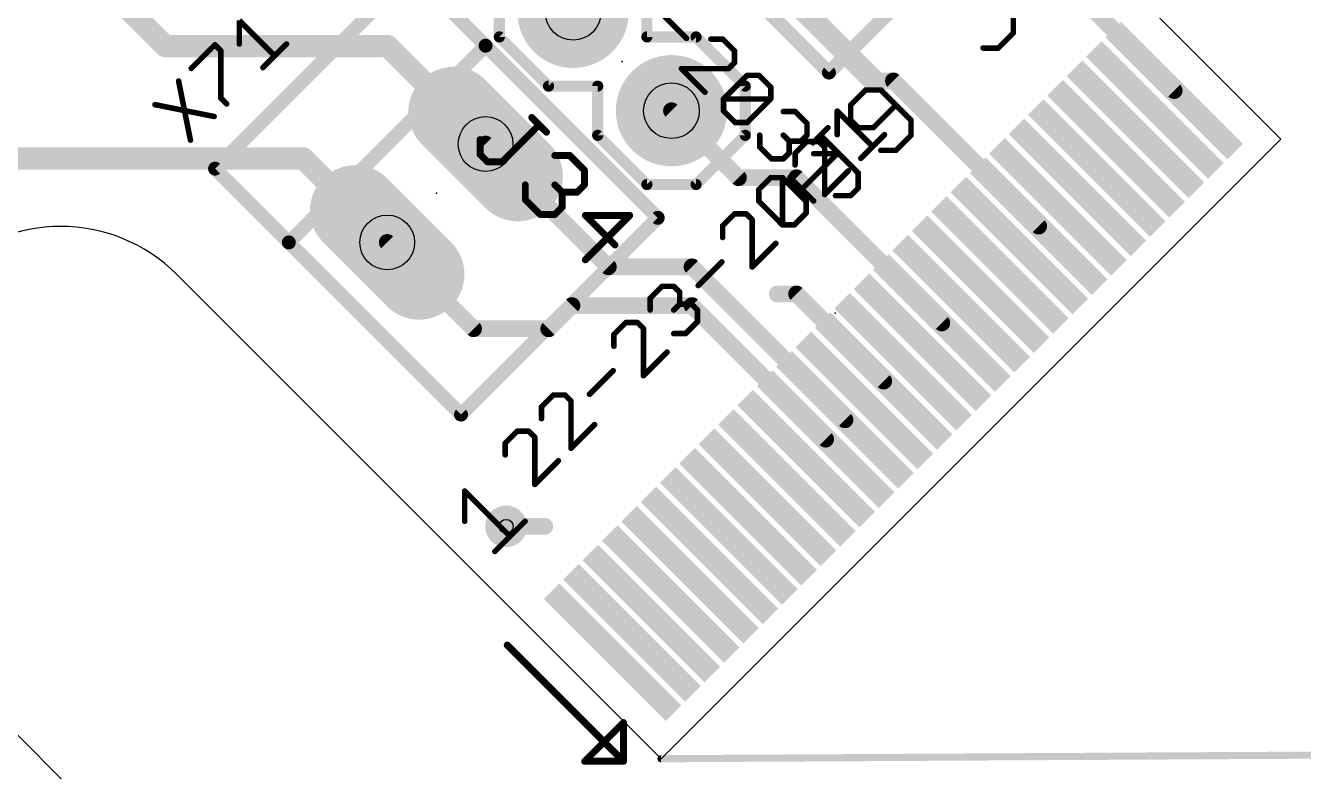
# Model space of a CAD drawing. Extents: x -76 to 580, y -41 to 95.
# Drawn here: x 494.33 to 517.66, y -8.36 to 5.25 of the extents above; entities that cross this region are included whole.
import ezdxf

# ---------------------------------------------------------------- set-up
doc = ezdxf.new("R2010")
doc.units = 0
for name, color, linetype in [('1', 22, 'CONTINUOUS'), ('17', 82, 'CONTINUOUS'), ('18', 82, 'CONTINUOUS'), ('20', 7, 'CONTINUOUS'), ('21', 32, 'CONTINUOUS'), ('23', 7, 'CONTINUOUS'), ('25', 253, 'CONTINUOUS'), ('27', 253, 'CONTINUOUS'), ('29', 253, 'CONTINUOUS'), ('30', 253, 'CONTINUOUS'), ('31', 253, 'CONTINUOUS'), ('44', 253, 'CONTINUOUS'), ('51', 53, 'CONTINUOUS'), ('57', 253, 'CONTINUOUS')]:
    doc.layers.add(name, color=color, linetype=linetype)

# ---------------------------------------------------------------- blocks, each defined once
blk = doc.blocks.new('RECT')
blk.add_solid([(-0.5, -0.5), (0.5, -0.5), (-0.5, 0.5), (0.5, 0.5)])
blk = doc.blocks.new('ROUNDP')
at = {"const_width": 0.5}
blk.add_lwpolyline([(0, -0.25, 1), (0, 0.25, 1), (0, -0.25)], format="xyb", dxfattribs=at)
blk = doc.blocks.new('LONGP100')
at = {"const_width": 1}
blk.add_lwpolyline([(-0.5, 0), (0.5, 0)], dxfattribs=at)
at = {"const_width": 0.5}
for points in [[(-0.5, 0.25, 1), (-0.5, -0.25)], [(0.5, -0.25, 1), (0.5, 0.25)]]:
    blk.add_lwpolyline(points, format="xyb", dxfattribs=at)
blk = doc.blocks.new('ROUNDV')
at = {"const_width": 0.5}
blk.add_lwpolyline([(0, -0.25, 1), (0, 0.25, 1), (0, -0.25)], format="xyb", dxfattribs=at)

msp = doc.modelspace()

# ---------------------------------------------------------------- linework, layer by layer
at = {"layer": '1'}
for points, const_width in [([(509.824, 4.2426), (503.955, 10.1116)], 0.4064), ([(496.8839, 4.879), (492.9948, 8.7681)], 0.4064), ([(515.3041, 4.0659), (513.3595, 6.0104)], 0.3048), ([(500.9427, 4.879), (496.8839, 4.879)], 0.4064), ([(502.7317, 3.0901), (500.9427, 4.879)], 0.4064), ([(510.1775, 4.2426), (509.824, 4.2426)], 0.3048), ([(512.8292, 1.591), (510.1775, 4.2426)], 0.3048), ([(507.3491, 2.4749), (506.1258, 3.6982)], 0.3048), ([(504.9732, 0.8485), (502.7317, 3.0901)], 0.3048), ([(499.4012, 2.8284), (492.0049, 2.8284)], 0.4064), ([(500.9357, 1.294), (499.4012, 2.8284)], 0.4064), ([(508.4098, 2.4749), (507.3491, 2.4749)], 0.3048), ([(511.0614, -0.1768), (508.4098, 2.4749)], 0.3048), ([(502.5125, -0.2828), (500.9357, 1.294)], 0.3048), ([(506.5006, 0.8485), (504.9732, 0.8485)], 0.3048), ([(509.2937, -1.9445), (506.5006, 0.8485)], 0.3048), ([(508.4098, 0.3536), (508.0562, 0.3536)], 0.3048), ([(510.0008, -1.2374), (508.4098, 0.3536)], 0.3048), ([(504.3086, 0.1414), (503.8843, -0.2828)], 0.3048), ([(506.5006, 0.1414), (504.3086, 0.1414)], 0.3048), ([(508.9401, -2.2981), (506.5006, 0.1414)], 0.3048), ([(503.8843, -0.2828), (502.5125, -0.2828)], 0.3048), ([(503.8136, -3.8891), (503.1065, -3.8891)], 0.3048)]:
    msp.add_lwpolyline(points, dxfattribs=dict(at, const_width=const_width))
for points, const_width in [([(496.8839, 4.9806, 1), (496.8839, 4.7774)], 0.2032), ([(496.8121, 4.8072, 1), (496.9558, 4.9509)], 0.2032), ([(501.0146, 4.9509, 1), (500.8709, 4.8072)], 0.2032), ([(500.9427, 4.7774, 1), (500.9427, 4.9806)], 0.2032), ([(509.7521, 4.1708, 1), (509.8958, 4.3145)], 0.2032), ([(509.824, 4.3188, 1), (509.824, 4.1664)], 0.1524), ([(510.2314, 4.2965, 1), (510.1237, 4.1888)], 0.1524), ([(510.1775, 4.1664, 1), (510.1775, 4.3188)], 0.1524), ([(515.2502, 4.012, 1), (515.3579, 4.1197)], 0.1524), ([(506.1797, 3.752, 1), (506.0719, 3.6443)], 0.1524), ([(502.6599, 3.0182, 1), (502.8035, 3.1619)], 0.2032), ([(502.7856, 3.1439, 1), (502.6778, 3.0362)], 0.1524), ([(499.4731, 2.9003, 1), (499.3294, 2.7566)], 0.2032), ([(499.4012, 2.7268, 1), (499.4012, 2.93)], 0.2032), ([(507.3491, 2.5511, 1), (507.3491, 2.3987)], 0.1524), ([(507.2952, 2.421, 1), (507.403, 2.5288)], 0.1524), ([(508.4637, 2.5288, 1), (508.3559, 2.421)], 0.1524), ([(508.4098, 2.3987, 1), (508.4098, 2.5511)], 0.1524), ([(512.7753, 1.5371, 1), (512.8831, 1.6449)], 0.1524), ([(500.8638, 1.2222, 1), (501.0075, 1.3658)], 0.2032), ([(500.9895, 1.3479, 1), (500.8818, 1.2401)], 0.1524), ([(504.9732, 0.9247, 1), (504.9732, 0.7723)], 0.1524), ([(504.9194, 0.7946, 1), (505.0271, 0.9024)], 0.1524), ([(506.5545, 0.9024, 1), (506.4467, 0.7946)], 0.1524), ([(506.5006, 0.7723, 1), (506.5006, 0.9247)], 0.1524), ([(508.0562, 0.4298, 1), (508.0562, 0.2774)], 0.1524), ([(508.4637, 0.4074, 1), (508.3559, 0.2997)], 0.1524), ([(508.4098, 0.2774, 1), (508.4098, 0.4298)], 0.1524), ([(504.3086, 0.2176, 1), (504.3086, 0.0652)], 0.1524), ([(504.3624, 0.0875, 1), (504.2547, 0.1953)], 0.1524), ([(506.5545, 0.1953, 1), (506.4467, 0.0875)], 0.1524), ([(506.5006, 0.0652, 1), (506.5006, 0.2176)], 0.1524), ([(502.5125, -0.2066, 1), (502.5125, -0.359)], 0.1524), ([(502.4586, -0.3367, 1), (502.5664, -0.229)], 0.1524), ([(503.8304, -0.229, 1), (503.9382, -0.3367)], 0.1524), ([(503.8843, -0.359, 1), (503.8843, -0.2066)], 0.1524), ([(511.0075, -0.2307, 1), (511.1153, -0.1229)], 0.1524), ([(509.9469, -1.2913, 1), (510.0546, -1.1836)], 0.1524), ([(509.2398, -1.9984, 1), (509.3475, -1.8907)], 0.1524), ([(508.8862, -2.352, 1), (508.994, -2.2442)], 0.1524), ([(503.1065, -3.8129, 1), (503.1065, -3.9653)], 0.1524), ([(503.8136, -3.9653, 1), (503.8136, -3.8129)], 0.1524)]:
    msp.add_lwpolyline(points, format="xyb", dxfattribs=dict(at, const_width=const_width))
at = {"layer": '20'}
for p, q in [((514.4202, 6.0104), (517.2486, 3.182)), ((517.2486, 3.182), (505.9349, -8.1317)), ((505.9349, -8.1317), (497.0961, 0.7071))]:
    msp.add_line(p, q, dxfattribs=at)
at = {"layer": '20', "const_width": 0.13}
msp.add_lwpolyline([(505.9349, -8.1317), (526.3904, -8.0188)], dxfattribs=at)
at = {"layer": '20', "const_width": 0.065}
msp.add_lwpolyline([(505.9347, -8.0992, 1), (505.9351, -8.1642)], format="xyb", dxfattribs=at)
at = {"layer": '20'}
msp.add_arc((494.9747, -1.4142), 3, 45, 135, dxfattribs=at)
at = {"layer": '21'}
for points, const_width in [([(509.0002, 4.3947), (503.6121, 9.7828)], 0.254), ([(512.1433, 7.5378), (509.0002, 4.3947)], 0.254), ([(497.7926, 2.641), (501.3847, 6.2331)], 0.254), ([(501.3847, 6.2331), (502.7317, 4.8861)], 0.254), ([(512.3667, 5.3933), (512.3667, 5.1177)], 0.1016), ([(512.3667, 5.1177), (512.091, 4.8421)], 0.1016), ([(499.1396, 1.294), (502.7317, 4.8861)], 0.254), ([(502.7317, 4.8861), (505.8748, 1.743)], 0.254), ([(512.091, 4.8421), (511.8154, 4.8421)], 0.1016), ([(499.1396, 1.294), (497.7926, 2.641)], 0.254), ([(505.8748, 1.743), (502.2827, -1.8491)], 0.254), ([(502.2827, -1.8491), (499.1396, 1.294)], 0.254), ([(502.3506, -3.7959), (502.3506, -3.2446)], 0.1016), ([(502.3506, -3.2446), (503.1775, -4.0715)], 0.1016), ([(502.9018, -4.3471), (503.4531, -3.7959)], 0.1016), ([(503.1277, -6.0571), (505.249, -8.1784)], 0.127), ([(505.249, -7.4713), (504.5419, -8.1784)], 0.127), ([(505.249, -8.1784), (505.249, -7.4713)], 0.127), ([(504.5419, -8.1784), (505.249, -8.1784)], 0.127)]:
    msp.add_lwpolyline(points, dxfattribs=dict(at, const_width=const_width))
for points, const_width in [([(512.3413, 5.1177, 1), (512.3921, 5.1177)], 0.0508), ([(512.3846, 5.0997, 1), (512.3487, 5.1356)], 0.0508), ([(502.7766, 4.931, 1), (502.6868, 4.8412)], 0.127), ([(502.7766, 4.8412, 1), (502.6868, 4.931)], 0.127), ([(502.6868, 4.8412, 1), (502.7766, 4.931)], 0.127), ([(511.8154, 4.8675, 1), (511.8154, 4.8167)], 0.0508), ([(512.0731, 4.86, 1), (512.109, 4.8241)], 0.0508), ([(512.091, 4.8167, 1), (512.091, 4.8675)], 0.0508), ([(508.9553, 4.4396, 1), (509.0451, 4.3498)], 0.127), ([(508.9553, 4.3498, 1), (509.0451, 4.4396)], 0.127), ([(497.8375, 2.6859, 1), (497.7477, 2.5961)], 0.127), ([(497.7477, 2.6859, 1), (497.8375, 2.5961)], 0.127), ([(505.9197, 1.6981, 1), (505.8299, 1.7879)], 0.127), ([(505.8299, 1.6981, 1), (505.9197, 1.7879)], 0.127), ([(499.1845, 1.3389, 1), (499.0947, 1.2491)], 0.127), ([(499.0947, 1.3389, 1), (499.1845, 1.2491)], 0.127), ([(499.0947, 1.2491, 1), (499.1845, 1.3389)], 0.127), ([(502.2378, -1.8042, 1), (502.3276, -1.894)], 0.127), ([(502.2378, -1.894, 1), (502.3276, -1.8042)], 0.127), ([(502.376, -3.2446, 1), (502.3252, -3.2446)], 0.0508), ([(502.3685, -3.2267, 1), (502.3326, -3.2626)], 0.0508), ([(502.3252, -3.7959, 1), (502.376, -3.7959)], 0.0508), ([(503.4711, -3.8138, 1), (503.4351, -3.7779)], 0.0508), ([(503.1595, -4.0895, 1), (503.1954, -4.0536)], 0.0508), ([(502.8839, -4.3292, 1), (502.9198, -4.3651)], 0.0508), ([(503.1501, -6.0346, 1), (503.1052, -6.0795)], 0.0635), ([(505.2808, -7.4713, 1), (505.2173, -7.4713)], 0.0635), ([(505.2715, -7.4937, 1), (505.2266, -7.4488)], 0.0635), ([(504.5419, -8.1466, 1), (504.5419, -8.2101)], 0.0635), ([(504.5194, -8.1559, 1), (504.5644, -8.2008)], 0.0635), ([(505.2173, -8.1784, 1), (505.2808, -8.1784)], 0.0635), ([(505.2266, -8.2008, 1), (505.2715, -8.1559)], 0.0635), ([(505.249, -8.2101, 1), (505.249, -8.1466)], 0.0635)]:
    msp.add_lwpolyline(points, format="xyb", dxfattribs=dict(at, const_width=const_width))
at = {"layer": '23'}
for p in [(505.2278, 4.5962), (501.8337, 2.192), (509.1169, 0)]:
    msp.add_point(p, dxfattribs=at)
at = {"layer": '25'}
for points, const_width in [([(498.2352, 4.9163), (498.2352, 5.3478)], 0.1016), ([(498.2352, 5.3478), (498.8823, 4.7006)], 0.1016), ([(497.3579, 4.4705), (497.7894, 4.902)], 0.1016), ([(497.7894, 4.902), (497.8972, 4.7941)], 0.1016), ([(498.6666, 4.4849), (499.098, 4.9163)], 0.1016), ([(497.8972, 4.7941), (497.8972, 3.9313)], 0.1016), ([(497.1278, 4.2404), (497.3436, 3.1619)], 0.1016), ([(497.8972, 3.9313), (498.0051, 3.8234)], 0.1016), ([(509.6726, 4.0774), (509.397, 3.8017)], 0.1016), ([(509.9482, 4.0774), (509.6726, 4.0774)], 0.1016), ([(510.4995, 3.5261), (509.9482, 4.0774)], 0.1016), ([(496.6964, 3.809), (497.775, 3.5933)], 0.1016), ([(509.397, 3.8017), (509.397, 3.5261)], 0.1016), ([(509.8104, 3.3883), (510.2239, 3.8017)], 0.1016), ([(503.0349, 2.7661), (503.709, 3.4402)], 0.127), ([(503.5742, 3.575), (503.8439, 3.3054)], 0.127), ([(509.397, 3.5261), (509.5348, 3.3883)], 0.1016), ([(510.4995, 3.2505), (510.4995, 3.5261)], 0.1016), ([(508.7079, 3.1127), (508.9835, 3.3883)], 0.1016), ([(509.5348, 2.5614), (508.8457, 3.2505)], 0.1016), ([(509.5348, 3.3883), (509.8104, 3.3883)], 0.1016), ([(510.2239, 2.9749), (510.4995, 3.2505)], 0.1016), ([(502.6305, 3.1706), (502.6305, 2.9009)], 0.127), ([(502.6305, 2.9009), (502.7653, 2.7661)], 0.127), ([(502.7653, 2.7661), (503.0349, 2.7661)], 0.127), ([(503.9967, 2.8829), (504.2663, 2.8829)], 0.127), ([(504.2663, 2.8829), (504.5359, 2.6133)], 0.127), ([(509.9482, 2.9749), (510.2239, 2.9749)], 0.1016), ([(504.5359, 2.6133), (504.5359, 2.3437)], 0.127), ([(509.5348, 2.2858), (509.5348, 2.5614)], 0.1016), ([(503.4574, 2.074), (503.4574, 2.3437)], 0.127), ([(504.1315, 2.2089), (503.9967, 2.3437)], 0.127), ([(504.5359, 2.3437), (504.4011, 2.2089)], 0.127), ([(509.397, 2.148), (509.5348, 2.2858)], 0.1016), ([(503.727, 1.8044), (503.4574, 2.074)], 0.127), ([(504.4011, 2.2089), (504.1315, 2.2089)], 0.127), ([(504.1315, 2.2089), (504.1315, 1.9392)], 0.127), ([(509.1213, 2.148), (509.397, 2.148)], 0.1016), ([(503.9967, 1.8044), (503.727, 1.8044)], 0.127), ([(504.1315, 1.9392), (503.9967, 1.8044)], 0.127), ([(504.5539, 0.9775), (505.3628, 1.7864)], 0.127), ([(505.3628, 1.7864), (504.5539, 1.7864)], 0.127), ([(504.5539, 1.7864), (505.0932, 1.2471)], 0.127)]:
    msp.add_lwpolyline(points, dxfattribs=dict(at, const_width=const_width))
for points, const_width in [([(497.8073, 4.9199, 1), (497.7714, 4.884)], 0.0508), ([(497.8073, 4.884, 1), (497.7714, 4.9199)], 0.0508), ([(498.2098, 4.9163, 1), (498.2606, 4.9163)], 0.0508), ([(499.116, 4.8984, 1), (499.08, 4.9343)], 0.0508), ([(497.9226, 4.7941, 1), (497.8718, 4.7941)], 0.0508), ([(497.8792, 4.7761, 1), (497.9152, 4.8121)], 0.0508), ([(498.8643, 4.6827, 1), (498.9002, 4.7186)], 0.0508), ([(497.34, 4.4885, 1), (497.3759, 4.4526)], 0.0508), ([(498.6486, 4.5029, 1), (498.6845, 4.467)], 0.0508), ([(497.1527, 4.2454, 1), (497.1029, 4.2355)], 0.0508), ([(497.9152, 3.9492, 1), (497.8792, 3.9133)], 0.0508), ([(509.6726, 4.1028, 1), (509.6726, 4.052)], 0.0508), ([(509.6906, 4.0594, 1), (509.6546, 4.0953)], 0.0508), ([(509.9662, 4.0953, 1), (509.9303, 4.0594)], 0.0508), ([(509.9482, 4.052, 1), (509.9482, 4.1028)], 0.0508), ([(496.7014, 3.8339, 1), (496.6914, 3.7841)], 0.0508), ([(497.8718, 3.9313, 1), (497.9226, 3.9313)], 0.0508), ([(497.9871, 3.8054, 1), (498.023, 3.8414)], 0.0508), ([(509.4224, 3.8017, 1), (509.3716, 3.8017)], 0.0508), ([(509.379, 3.8197, 1), (509.4149, 3.7838)], 0.0508), ([(510.2418, 3.7838, 1), (510.2059, 3.8197)], 0.0508), ([(497.77, 3.5684, 1), (497.78, 3.6182)], 0.0508), ([(503.5967, 3.5975, 1), (503.5518, 3.5526)], 0.0635), ([(503.7315, 3.4177, 1), (503.6866, 3.4627)], 0.0635), ([(509.4149, 3.5441, 1), (509.379, 3.5082)], 0.0508), ([(509.3716, 3.5261, 1), (509.4224, 3.5261)], 0.0508), ([(510.5249, 3.5261, 1), (510.4741, 3.5261)], 0.0508), ([(510.4815, 3.5082, 1), (510.5174, 3.5441)], 0.0508), ([(503.8214, 3.2829, 1), (503.8663, 3.3278)], 0.0635), ([(508.8637, 3.2685, 1), (508.8277, 3.2325)], 0.0508), ([(509.0015, 3.3703, 1), (508.9656, 3.4063)], 0.0508), ([(509.5348, 3.4137, 1), (509.5348, 3.3629)], 0.0508), ([(509.5168, 3.3703, 1), (509.5527, 3.4063)], 0.0508), ([(509.7924, 3.4063, 1), (509.8284, 3.3703)], 0.0508), ([(509.8104, 3.3629, 1), (509.8104, 3.4137)], 0.0508), ([(510.4741, 3.2505, 1), (510.5249, 3.2505)], 0.0508), ([(510.5174, 3.2325, 1), (510.4815, 3.2684)], 0.0508), ([(497.3186, 3.1569, 1), (497.3685, 3.1669)], 0.0508), ([(502.6622, 3.1706, 1), (502.5987, 3.1706)], 0.0635), ([(508.6899, 3.1306, 1), (508.7258, 3.0947)], 0.0508), ([(502.6529, 2.9234, 1), (502.608, 2.8785)], 0.0635), ([(502.5987, 2.9009, 1), (502.6622, 2.9009)], 0.0635), ([(502.7653, 2.7979, 1), (502.7653, 2.7344)], 0.0635), ([(502.7429, 2.7437, 1), (502.7878, 2.7886)], 0.0635), ([(503.0125, 2.7886, 1), (503.0574, 2.7437)], 0.0635), ([(503.0349, 2.7344, 1), (503.0349, 2.7979)], 0.0635), ([(503.9967, 2.9147, 1), (503.9967, 2.8512)], 0.0635), ([(504.2887, 2.9054, 1), (504.2438, 2.8605)], 0.0635), ([(504.2663, 2.8512, 1), (504.2663, 2.9147)], 0.0635), ([(509.9482, 3.0003, 1), (509.9482, 2.9495)], 0.0508), ([(510.2059, 2.9928, 1), (510.2418, 2.9569)], 0.0508), ([(510.2239, 2.9495, 1), (510.2239, 3.0003)], 0.0508), ([(504.5677, 2.6133, 1), (504.5042, 2.6133)], 0.0635), ([(504.5135, 2.5909, 1), (504.5584, 2.6358)], 0.0635), ([(509.5602, 2.5614, 1), (509.5094, 2.5614)], 0.0508), ([(509.5168, 2.5435, 1), (509.5527, 2.5794)], 0.0508), ([(503.4891, 2.3437, 1), (503.4256, 2.3437)], 0.0635), ([(504.0191, 2.3661, 1), (503.9742, 2.3212)], 0.0635), ([(504.5042, 2.3437, 1), (504.5677, 2.3437)], 0.0635), ([(504.5584, 2.3212, 1), (504.5135, 2.3661)], 0.0635), ([(509.5527, 2.2678, 1), (509.5168, 2.3037)], 0.0508), ([(503.4798, 2.0965, 1), (503.4349, 2.0516)], 0.0635), ([(503.4256, 2.074, 1), (503.4891, 2.074)], 0.0635), ([(504.1632, 2.2089, 1), (504.0997, 2.2089)], 0.0635), ([(504.1315, 2.2406, 1), (504.1315, 2.1771)], 0.0635), ([(504.109, 2.1864, 1), (504.1539, 2.2313)], 0.0635), ([(504.3787, 2.2313, 1), (504.4236, 2.1864)], 0.0635), ([(504.4011, 2.1771, 1), (504.4011, 2.2406)], 0.0635), ([(509.1213, 2.1734, 1), (509.1213, 2.1226)], 0.0508), ([(509.379, 2.1659, 1), (509.4149, 2.13)], 0.0508), ([(509.397, 2.1226, 1), (509.397, 2.1734)], 0.0508), ([(509.5094, 2.2858, 1), (509.5602, 2.2858)], 0.0508), ([(503.727, 1.8361, 1), (503.727, 1.7727)], 0.0635), ([(503.9967, 1.7727, 1), (503.9967, 1.8361)], 0.0635), ([(504.0997, 1.9392, 1), (504.1632, 1.9392)], 0.0635), ([(504.1539, 1.9168, 1), (504.109, 1.9617)], 0.0635), ([(503.7046, 1.7819, 1), (503.7495, 1.8269)], 0.0635), ([(503.9742, 1.8269, 1), (504.0191, 1.7819)], 0.0635), ([(504.5764, 1.8089, 1), (504.5314, 1.764)], 0.0635), ([(504.5539, 1.8182, 1), (504.5539, 1.7547)], 0.0635), ([(505.3853, 1.764, 1), (505.3404, 1.8089)], 0.0635), ([(505.3628, 1.7547, 1), (505.3628, 1.8182)], 0.0635), ([(505.0707, 1.2247, 1), (505.1156, 1.2696)], 0.0635), ([(504.5314, 1, 1), (504.5764, 0.9551)], 0.0635)]:
    msp.add_lwpolyline(points, format="xyb", dxfattribs=dict(at, const_width=const_width))
at = {"layer": '27', "const_width": 0.1016}
for points in [[(505.968, 5.4518), (506.3994, 5.0204)], [(507.0609, 5.006), (506.8452, 5.006)], [(507.2766, 4.7903), (507.0609, 5.006)], [(507.2766, 4.5746), (507.2766, 4.7903)], [(506.7373, 4.0353), (506.3059, 4.4667)], [(506.3059, 4.4667), (507.1688, 4.4667)], [(507.1688, 4.4667), (507.2766, 4.5746)], [(507.0753, 3.913), (507.5067, 4.3445)], [(507.5067, 4.3445), (507.7224, 4.3445)], [(507.7224, 4.3445), (507.9381, 4.1288)], [(507.9381, 4.1288), (507.9381, 3.913)], [(507.0753, 3.6973), (507.0753, 3.913)], [(507.0753, 3.913), (507.9381, 3.913)], [(507.291, 3.4816), (507.0753, 3.6973)], [(507.9381, 3.913), (507.5067, 3.4816)], [(508.1682, 3.683), (508.3839, 3.683)], [(508.3839, 3.683), (508.5996, 3.4672)], [(509.1519, 3.2607), (509.1519, 3.6922)], [(509.1519, 3.6922), (509.799, 3.045)], [(507.5067, 3.4816), (507.291, 3.4816)], [(508.5996, 3.4672), (508.5996, 3.2515)], [(507.7368, 3.0358), (507.7368, 3.2515)], [(508.2761, 3.1437), (508.1682, 3.2515)], [(508.5996, 3.2515), (508.4918, 3.1437)], [(509.5833, 2.8293), (510.0147, 3.2607)], [(507.9525, 2.8201), (507.7368, 3.0358)], [(508.4918, 3.1437), (508.2761, 3.1437)], [(508.2761, 3.1437), (508.2761, 2.928)], [(508.5982, 3.1385), (508.3825, 2.9228)], [(508.814, 3.1385), (508.5982, 3.1385)], [(508.9218, 3.0306), (508.814, 3.1385)], [(508.9218, 2.1678), (508.9218, 3.0306)], [(508.1682, 2.8201), (507.9525, 2.8201)], [(508.2761, 2.928), (508.1682, 2.8201)], [(508.3825, 2.9228), (508.3825, 2.7071)], [(509.1533, 2.9136), (508.5062, 2.2665)], [(508.7219, 2.9136), (509.1533, 2.9136)], [(509.3532, 2.5992), (508.9218, 2.1678)], [(507.721, 2.2613), (507.9367, 2.477)], [(507.9367, 2.477), (508.1524, 2.477)], [(508.1524, 2.477), (508.5839, 2.0456)], [(508.1524, 1.6141), (508.1524, 2.477)], [(508.2904, 2.4822), (508.7219, 2.0507)], [(507.721, 2.0456), (507.721, 2.2613)], [(508.1524, 1.6141), (507.721, 2.0456)], [(508.5839, 1.8299), (508.3682, 1.6141)], [(508.5839, 2.0456), (508.5839, 1.8299)], [(507.2752, 1.8155), (507.0595, 1.5998)], [(507.0595, 1.5998), (507.0595, 1.3841)], [(507.4909, 1.8155), (507.2752, 1.8155)], [(507.5988, 1.7076), (507.4909, 1.8155)], [(507.5988, 0.8448), (507.5988, 1.7076)], [(508.3682, 1.6141), (508.1524, 1.6141)], [(508.0302, 1.2762), (507.5988, 0.8448)], [(506.6137, 0.5068), (507.0451, 0.9383)], [(505.7365, 0.2768), (505.9522, 0.4925)], [(505.9522, 0.4925), (506.1679, 0.4925)], [(506.1679, 0.4925), (506.2758, 0.3846)], [(505.7365, 0.061), (505.7365, 0.2768)], [(506.2758, 0.3846), (506.2758, 0.1689)], [(506.2758, 0.1689), (506.1679, 0.061)], [(506.2758, 0.1689), (506.4915, 0.1689)], [(506.4915, 0.1689), (506.5993, 0.061)], [(506.5993, 0.061), (506.5993, -0.1547)], [(505.2907, -0.169), (505.075, -0.3848)], [(505.5064, -0.169), (505.2907, -0.169)], [(505.6143, -0.2769), (505.5064, -0.169)], [(505.6143, -1.1397), (505.6143, -0.2769)], [(506.5993, -0.1547), (506.3836, -0.3704)], [(505.075, -0.3848), (505.075, -0.6005)], [(506.3836, -0.3704), (506.1679, -0.3704)], [(506.0457, -0.7083), (505.6143, -1.1397)], [(504.6292, -1.4777), (505.0606, -1.0463)], [(503.9677, -1.4921), (503.752, -1.7078)], [(504.1834, -1.4921), (503.9677, -1.4921)], [(504.2912, -1.5999), (504.1834, -1.4921)], [(504.2912, -2.4628), (504.2912, -1.5999)], [(503.752, -1.7078), (503.752, -1.9235)], [(504.7227, -2.0313), (504.2912, -2.4628)], [(503.3062, -2.1536), (503.0905, -2.3693)], [(503.0905, -2.3693), (503.0905, -2.585)], [(503.5219, -2.1536), (503.3062, -2.1536)], [(503.6297, -2.2614), (503.5219, -2.1536)], [(503.6297, -3.1243), (503.6297, -2.2614)], [(504.0611, -2.6929), (503.6297, -3.1243)]]:
    msp.add_lwpolyline(points, dxfattribs=at)
at = {"layer": '27', "const_width": 0.0508}
for points in [[(506.3814, 5.0024, 1), (506.4173, 5.0383)], [(506.8452, 5.0314, 1), (506.8452, 4.9806)], [(507.0789, 5.0239, 1), (507.0429, 4.988)], [(507.0609, 4.9806, 1), (507.0609, 5.0314)], [(507.302, 4.7903, 1), (507.2512, 4.7903)], [(507.2586, 4.7723, 1), (507.2946, 4.8082)], [(506.3239, 4.4847, 1), (506.288, 4.4487)], [(506.3059, 4.4921, 1), (506.3059, 4.4413)], [(507.1508, 4.4847, 1), (507.1867, 4.4487)], [(507.1688, 4.4413, 1), (507.1688, 4.4921)], [(507.2512, 4.5746, 1), (507.302, 4.5746)], [(507.2946, 4.5566, 1), (507.2586, 4.5925)], [(507.5067, 4.3699, 1), (507.5067, 4.3191)], [(507.5247, 4.3265, 1), (507.4887, 4.3624)], [(507.7404, 4.3624, 1), (507.7044, 4.3265)], [(507.7224, 4.3191, 1), (507.7224, 4.3699)], [(506.7194, 4.0173, 1), (506.7553, 4.0532)], [(507.9635, 4.1288, 1), (507.9127, 4.1288)], [(507.9202, 4.1108, 1), (507.9561, 4.1467)], [(507.1007, 3.913, 1), (507.0499, 3.913)], [(507.0753, 3.9384, 1), (507.0753, 3.8876)], [(507.0573, 3.931, 1), (507.0932, 3.8951)], [(507.0932, 3.7153, 1), (507.0573, 3.6794)], [(507.9127, 3.913, 1), (507.9635, 3.913)], [(507.9561, 3.8951, 1), (507.9202, 3.931)], [(507.9381, 3.8876, 1), (507.9381, 3.9384)], [(508.1682, 3.7084, 1), (508.1682, 3.6576)], [(508.4019, 3.7009, 1), (508.366, 3.665)], [(508.3839, 3.6576, 1), (508.3839, 3.7084)], [(509.1773, 3.6922, 1), (509.1265, 3.6922)], [(509.1699, 3.7101, 1), (509.1339, 3.6742)], [(507.0499, 3.6973, 1), (507.1007, 3.6973)], [(507.291, 3.507, 1), (507.291, 3.4562)], [(507.273, 3.4637, 1), (507.3089, 3.4996)], [(507.4887, 3.4996, 1), (507.5247, 3.4637)], [(507.5067, 3.4562, 1), (507.5067, 3.507)], [(508.625, 3.4672, 1), (508.5742, 3.4672)], [(508.5817, 3.4493, 1), (508.6176, 3.4852)], [(507.7622, 3.2515, 1), (507.7114, 3.2515)], [(508.1862, 3.2695, 1), (508.1502, 3.2336)], [(508.5742, 3.2515, 1), (508.625, 3.2515)], [(508.6176, 3.2336, 1), (508.5817, 3.2695)], [(509.1265, 3.2607, 1), (509.1773, 3.2607)], [(510.0327, 3.2428, 1), (509.9968, 3.2787)], [(507.7547, 3.0538, 1), (507.7188, 3.0179)], [(507.7114, 3.0358, 1), (507.7622, 3.0358)], [(508.2761, 3.1691, 1), (508.2761, 3.1183)], [(508.3015, 3.1437, 1), (508.2507, 3.1437)], [(508.2581, 3.1257, 1), (508.294, 3.1616)], [(508.4738, 3.1616, 1), (508.5097, 3.1257)], [(508.4918, 3.1183, 1), (508.4918, 3.1691)], [(508.5982, 3.1639, 1), (508.5982, 3.1131)], [(508.6162, 3.1205, 1), (508.5803, 3.1565)], [(508.8319, 3.1565, 1), (508.796, 3.1205)], [(508.814, 3.1131, 1), (508.814, 3.1639)], [(508.9472, 3.0306, 1), (508.8964, 3.0306)], [(508.9038, 3.0127, 1), (508.9398, 3.0486)], [(509.7811, 3.0271, 1), (509.817, 3.063)], [(507.9525, 2.8455, 1), (507.9525, 2.7947)], [(507.9345, 2.8022, 1), (507.9705, 2.8381)], [(508.1502, 2.8381, 1), (508.1862, 2.8022)], [(508.1682, 2.7947, 1), (508.1682, 2.8455)], [(508.2507, 2.928, 1), (508.3015, 2.928)], [(508.294, 2.91, 1), (508.2581, 2.9459)], [(508.4079, 2.9228, 1), (508.3571, 2.9228)], [(508.3646, 2.9408, 1), (508.4005, 2.9048)], [(508.7219, 2.939, 1), (508.7219, 2.8882)], [(509.1712, 2.8956, 1), (509.1353, 2.9315)], [(509.1533, 2.8882, 1), (509.1533, 2.939)], [(509.5654, 2.8473, 1), (509.6013, 2.8114)], [(508.3571, 2.7071, 1), (508.4079, 2.7071)], [(509.3712, 2.5813, 1), (509.3353, 2.6172)], [(507.9367, 2.5024, 1), (507.9367, 2.4516)], [(507.9547, 2.459, 1), (507.9188, 2.495)], [(508.1704, 2.495, 1), (508.1345, 2.459)], [(508.1778, 2.477, 1), (508.127, 2.477)], [(508.1524, 2.4516, 1), (508.1524, 2.5024)], [(508.3084, 2.5001, 1), (508.2725, 2.4642)], [(507.7464, 2.2613, 1), (507.6956, 2.2613)], [(507.7031, 2.2792, 1), (507.739, 2.2433)], [(508.4882, 2.2844, 1), (508.5241, 2.2485)], [(508.9038, 2.1858, 1), (508.9398, 2.1498)], [(508.8964, 2.1678, 1), (508.9472, 2.1678)], [(507.6956, 2.0456, 1), (507.7464, 2.0456)], [(507.739, 2.0635, 1), (507.7031, 2.0276)], [(508.6093, 2.0456, 1), (508.5585, 2.0456)], [(508.5659, 2.0276, 1), (508.6018, 2.0635)], [(508.6018, 1.8119, 1), (508.5659, 1.8478)], [(508.7039, 2.0328, 1), (508.7398, 2.0687)], [(507.0849, 1.5998, 1), (507.0341, 1.5998)], [(507.0415, 1.6177, 1), (507.0775, 1.5818)], [(507.2752, 1.8409, 1), (507.2752, 1.7901)], [(507.2932, 1.7975, 1), (507.2573, 1.8334)], [(507.5089, 1.8334, 1), (507.473, 1.7975)], [(507.4909, 1.7901, 1), (507.4909, 1.8409)], [(507.6242, 1.7076, 1), (507.5734, 1.7076)], [(507.5808, 1.6897, 1), (507.6167, 1.7256)], [(508.1524, 1.6396, 1), (508.1524, 1.5887)], [(508.127, 1.6141, 1), (508.1778, 1.6141)], [(508.1345, 1.5962, 1), (508.1704, 1.6321)], [(508.3502, 1.6321, 1), (508.3861, 1.5962)], [(508.3682, 1.5887, 1), (508.3682, 1.6396)], [(508.5585, 1.8299, 1), (508.6093, 1.8299)], [(507.0341, 1.3841, 1), (507.0849, 1.3841)], [(508.0482, 1.2582, 1), (508.0122, 1.2942)], [(507.0631, 0.9203, 1), (507.0272, 0.9562)], [(507.5808, 0.8627, 1), (507.6167, 0.8268)], [(507.5734, 0.8448, 1), (507.6242, 0.8448)], [(505.9522, 0.5179, 1), (505.9522, 0.4671)], [(505.9702, 0.4745, 1), (505.9342, 0.5104)], [(506.1859, 0.5104, 1), (506.15, 0.4745)], [(506.1679, 0.4671, 1), (506.1679, 0.5179)], [(506.5958, 0.5248, 1), (506.6317, 0.4889)], [(505.7619, 0.2768, 1), (505.7111, 0.2768)], [(505.7185, 0.2947, 1), (505.7545, 0.2588)], [(506.3012, 0.3846, 1), (506.2504, 0.3846)], [(506.2578, 0.3666, 1), (506.2937, 0.4026)], [(505.7111, 0.061, 1), (505.7619, 0.061)], [(506.15, 0.079, 1), (506.1859, 0.0431)], [(506.2758, 0.1943, 1), (506.2758, 0.1435)], [(506.2504, 0.1689, 1), (506.3012, 0.1689)], [(506.2937, 0.1509, 1), (506.2578, 0.1869)], [(506.5094, 0.1869, 1), (506.4735, 0.1509)], [(506.4915, 0.1435, 1), (506.4915, 0.1943)], [(506.6247, 0.061, 1), (506.5739, 0.061)], [(506.5814, 0.0431, 1), (506.6173, 0.079)], [(505.2907, -0.1436, 1), (505.2907, -0.1944)], [(505.3087, -0.187, 1), (505.2727, -0.1511)], [(505.5244, -0.1511, 1), (505.4884, -0.187)], [(505.5064, -0.1944, 1), (505.5064, -0.1436)], [(505.6397, -0.2769, 1), (505.5889, -0.2769)], [(506.5739, -0.1547, 1), (506.6247, -0.1547)], [(506.6173, -0.1726, 1), (506.5814, -0.1367)], [(505.1004, -0.3848, 1), (505.0496, -0.3848)], [(505.057, -0.3668, 1), (505.0929, -0.4027)], [(505.5963, -0.2949, 1), (505.6322, -0.2589)], [(506.1679, -0.345, 1), (506.1679, -0.3958)], [(506.3657, -0.3524, 1), (506.4016, -0.3883)], [(506.3836, -0.3958, 1), (506.3836, -0.345)], [(505.0496, -0.6005, 1), (505.1004, -0.6005)], [(506.0636, -0.7263, 1), (506.0277, -0.6904)], [(505.0786, -1.0642, 1), (505.0426, -1.0283)], [(505.5963, -1.1218, 1), (505.6322, -1.1577)], [(505.5889, -1.1397, 1), (505.6397, -1.1397)], [(503.9677, -1.4667, 1), (503.9677, -1.5175)], [(503.9856, -1.51, 1), (503.9497, -1.4741)], [(504.2013, -1.4741, 1), (504.1654, -1.51)], [(504.1834, -1.5175, 1), (504.1834, -1.4667)], [(504.3166, -1.5999, 1), (504.2658, -1.5999)], [(504.2733, -1.6179, 1), (504.3092, -1.582)], [(504.6112, -1.4597, 1), (504.6471, -1.4957)], [(503.7774, -1.7078, 1), (503.7266, -1.7078)], [(503.734, -1.6898, 1), (503.7699, -1.7257)], [(503.7266, -1.9235, 1), (503.7774, -1.9235)], [(504.7406, -2.0493, 1), (504.7047, -2.0134)], [(503.0725, -2.3513, 1), (503.1084, -2.3873)], [(503.1159, -2.3693, 1), (503.0651, -2.3693)], [(503.3062, -2.1282, 1), (503.3062, -2.179)], [(503.3241, -2.1715, 1), (503.2882, -2.1356)], [(503.5398, -2.1356, 1), (503.5039, -2.1715)], [(503.5219, -2.179, 1), (503.5219, -2.1282)], [(503.6551, -2.2614, 1), (503.6043, -2.2614)], [(503.6118, -2.2794, 1), (503.6477, -2.2435)], [(503.0651, -2.585, 1), (503.1159, -2.585)], [(504.2658, -2.4628, 1), (504.3166, -2.4628)], [(504.2733, -2.4448, 1), (504.3092, -2.4807)], [(504.0791, -2.7108, 1), (504.0432, -2.6749)], [(503.6043, -3.1243, 1), (503.6551, -3.1243)], [(503.6118, -3.1063, 1), (503.6477, -3.1422)]]:
    msp.add_lwpolyline(points, format="xyb", dxfattribs=at)
at = {"layer": '44'}
for centre, radius in [((504.3298, 5.4942), 0.508), ((506.1258, 3.6982), 0.508), ((502.7317, 3.0901), 0.5), ((500.9357, 1.294), 0.5), ((503.1065, -3.8891), 0.127)]:
    msp.add_circle(centre, radius, dxfattribs=at)
at = {"layer": '51', "const_width": 0.2032}
for points in [[(502.9827, 5.0452), (502.9827, 5.9432)], [(505.6768, 5.9432), (505.6768, 5.0452)], [(503.8808, 4.1472), (502.9827, 5.0452)], [(505.6768, 5.0452), (506.5748, 5.0452)], [(506.5748, 5.0452), (507.4729, 4.1472)], [(504.7788, 4.1472), (503.8808, 4.1472)], [(504.7788, 3.2492), (504.7788, 4.1472)], [(507.4729, 3.2492), (507.4729, 4.1472)], [(505.6768, 2.3511), (504.7788, 3.2492)], [(506.5748, 2.3511), (507.4729, 3.2492)], [(505.6768, 2.3511), (506.5748, 2.3511)]]:
    msp.add_lwpolyline(points, dxfattribs=at)
at = {"layer": '51', "const_width": 0.1016}
for points in [[(503.0186, 5.0811, 1), (502.9468, 5.0093)], [(505.6768, 5.096, 1), (505.6768, 4.9944)], [(506.6108, 5.0811, 1), (506.5389, 5.0093)], [(506.5748, 4.9944, 1), (506.5748, 5.096)], [(502.9319, 5.0452, 1), (503.0335, 5.0452)], [(505.626, 5.0452, 1), (505.7276, 5.0452)], [(503.8808, 4.198, 1), (503.8808, 4.0964)], [(503.8448, 4.1113, 1), (503.9167, 4.1831)], [(504.8296, 4.1472, 1), (504.728, 4.1472)], [(504.7788, 4.0964, 1), (504.7788, 4.198)], [(507.5237, 4.1472, 1), (507.4221, 4.1472)], [(507.4369, 4.1113, 1), (507.5088, 4.1831)], [(504.8147, 3.2851, 1), (504.7429, 3.2132)], [(504.728, 3.2492, 1), (504.8296, 3.2492)], [(507.4221, 3.2492, 1), (507.5237, 3.2492)], [(507.5088, 3.2132, 1), (507.4369, 3.2851)], [(505.6768, 2.4019, 1), (505.6768, 2.3003)], [(505.6409, 2.3152, 1), (505.7127, 2.387)], [(506.5389, 2.387, 1), (506.6108, 2.3152)], [(506.5748, 2.3003, 1), (506.5748, 2.4019)]]:
    msp.add_lwpolyline(points, format="xyb", dxfattribs=at)
at = {"layer": '57'}
msp.add_line((438.1764, 48.3131), (505.5637, -19.0742), dxfattribs=at)

# ---------------------------------------------------------------- block references
at = {"layer": '1', "xscale": 0.25, "yscale": 3, "rotation": 45}
for p in [(515.3041, 4.0659), (514.9505, 3.7123), (514.597, 3.3588), (514.2434, 3.0052), (513.8899, 2.6517), (513.5363, 2.2981), (513.1827, 1.9445), (512.8292, 1.591), (512.4756, 1.2374), (512.1221, 0.8839), (511.7685, 0.5303), (511.415, 0.1768), (511.0614, -0.1768), (510.7079, -0.5303), (510.3543, -0.8839), (510.0008, -1.2374), (509.6472, -1.591), (509.2937, -1.9445), (508.9401, -2.2981), (508.5866, -2.6517), (508.233, -3.0052), (507.8794, -3.3588), (507.5259, -3.7123), (507.1723, -4.0659), (506.8188, -4.4194), (506.4652, -4.773), (506.1117, -5.1265), (505.7581, -5.4801), (505.4046, -5.8336), (505.051, -6.1872)]:
    msp.add_blockref('RECT', p, dxfattribs=at)
at = {"layer": '17'}
for name, p, xscale, yscale, rotation in [('ROUNDP', (504.3298, 5.4942), 1.8796, 1.8796, 225), ('ROUNDP', (504.3298, 5.4942), 1.8796, 1.8796, 225), ('ROUNDP', (506.1258, 3.6982), 1.8796, 1.8796, 225), ('ROUNDP', (506.1258, 3.6982), 1.8796, 1.8796, 225), ('LONGP100', (502.7317, 3.0901), 1.5, 1.5, 135), ('LONGP100', (502.7317, 3.0901), 1.5, 1.5, 135), ('LONGP100', (500.9357, 1.294), 1.5, 1.5, 135), ('LONGP100', (500.9357, 1.294), 1.5, 1.5, 135)]:
    msp.add_blockref(name, p, dxfattribs=dict(at, xscale=xscale, yscale=yscale, rotation=rotation))
at = {"layer": '18', "xscale": 0.6096, "yscale": 0.6096}
msp.add_blockref('ROUNDV', (503.1065, -3.8891), dxfattribs=at)
msp.add_blockref('ROUNDV', (503.1065, -3.8891), dxfattribs=at)
at = {"layer": '29'}
for name, p, xscale, yscale, rotation in [('ROUNDP', (504.3298, 5.4942), 2.032, 2.032, 225), ('ROUNDP', (506.1258, 3.6982), 2.032, 2.032, 225), ('RECT', (515.3041, 4.0659), 0.4024, 3.1524, 45), ('RECT', (514.9505, 3.7123), 0.4024, 3.1524, 45), ('LONGP100', (502.7317, 3.0901), 1.6524, 1.6524, 135), ('RECT', (514.597, 3.3588), 0.4024, 3.1524, 45), ('RECT', (514.2434, 3.0052), 0.4024, 3.1524, 45), ('RECT', (513.8899, 2.6517), 0.4024, 3.1524, 45), ('RECT', (513.5363, 2.2981), 0.4024, 3.1524, 45), ('LONGP100', (500.9357, 1.294), 1.6524, 1.6524, 135), ('RECT', (513.1827, 1.9445), 0.4024, 3.1524, 45), ('RECT', (512.8292, 1.591), 0.4024, 3.1524, 45), ('RECT', (512.4756, 1.2374), 0.4024, 3.1524, 45), ('RECT', (512.1221, 0.8839), 0.4024, 3.1524, 45), ('RECT', (511.7685, 0.5303), 0.4024, 3.1524, 45), ('RECT', (511.415, 0.1768), 0.4024, 3.1524, 45), ('RECT', (511.0614, -0.1768), 0.4024, 3.1524, 45), ('RECT', (510.7079, -0.5303), 0.4024, 3.1524, 45), ('RECT', (510.3543, -0.8839), 0.4024, 3.1524, 45), ('RECT', (510.0008, -1.2374), 0.4024, 3.1524, 45), ('RECT', (509.6472, -1.591), 0.4024, 3.1524, 45), ('RECT', (509.2937, -1.9445), 0.4024, 3.1524, 45), ('RECT', (508.9401, -2.2981), 0.4024, 3.1524, 45), ('RECT', (508.5866, -2.6517), 0.4024, 3.1524, 45), ('RECT', (508.233, -3.0052), 0.4024, 3.1524, 45), ('RECT', (507.8794, -3.3588), 0.4024, 3.1524, 45), ('RECT', (507.5259, -3.7123), 0.4024, 3.1524, 45), ('RECT', (507.1723, -4.0659), 0.4024, 3.1524, 45), ('RECT', (506.8188, -4.4194), 0.4024, 3.1524, 45), ('RECT', (506.4652, -4.773), 0.4024, 3.1524, 45), ('RECT', (506.1117, -5.1265), 0.4024, 3.1524, 45), ('RECT', (505.7581, -5.4801), 0.4024, 3.1524, 45), ('RECT', (505.4046, -5.8336), 0.4024, 3.1524, 45), ('RECT', (505.051, -6.1872), 0.4024, 3.1524, 45)]:
    msp.add_blockref(name, p, dxfattribs=dict(at, xscale=xscale, yscale=yscale, rotation=rotation))
at = {"layer": '29', "xscale": 0.762, "yscale": 0.762}
msp.add_blockref('ROUNDV', (503.1065, -3.8891), dxfattribs=at)
at = {"layer": '30'}
for name, p, xscale, yscale, rotation in [('ROUNDP', (504.3298, 5.4942), 2.032, 2.032, 225), ('ROUNDP', (506.1258, 3.6982), 2.032, 2.032, 225), ('LONGP100', (502.7317, 3.0901), 1.6524, 1.6524, 135), ('LONGP100', (500.9357, 1.294), 1.6524, 1.6524, 135)]:
    msp.add_blockref(name, p, dxfattribs=dict(at, xscale=xscale, yscale=yscale, rotation=rotation))
at = {"layer": '30', "xscale": 0.762, "yscale": 0.762}
msp.add_blockref('ROUNDV', (503.1065, -3.8891), dxfattribs=at)
at = {"layer": '31', "xscale": 0.25, "yscale": 3, "rotation": 45}
for p in [(515.3041, 4.0659), (514.9505, 3.7123), (514.597, 3.3588), (514.2434, 3.0052), (513.8899, 2.6517), (513.5363, 2.2981), (513.1827, 1.9445), (512.8292, 1.591), (512.4756, 1.2374), (512.1221, 0.8839), (511.7685, 0.5303), (511.415, 0.1768), (511.0614, -0.1768), (510.7079, -0.5303), (510.3543, -0.8839), (510.0008, -1.2374), (509.6472, -1.591), (509.2937, -1.9445), (508.9401, -2.2981), (508.5866, -2.6517), (508.233, -3.0052), (507.8794, -3.3588), (507.5259, -3.7123), (507.1723, -4.0659), (506.8188, -4.4194), (506.4652, -4.773), (506.1117, -5.1265), (505.7581, -5.4801), (505.4046, -5.8336), (505.051, -6.1872)]:
    msp.add_blockref('RECT', p, dxfattribs=at)
at = {"layer": '51', "xscale": 0.508, "yscale": 0.508, "rotation": 135}
for p in [(504.3298, 5.4942), (506.1258, 3.6982)]:
    msp.add_blockref('RECT', p, dxfattribs=at)

doc.saveas('drawing.dxf')
